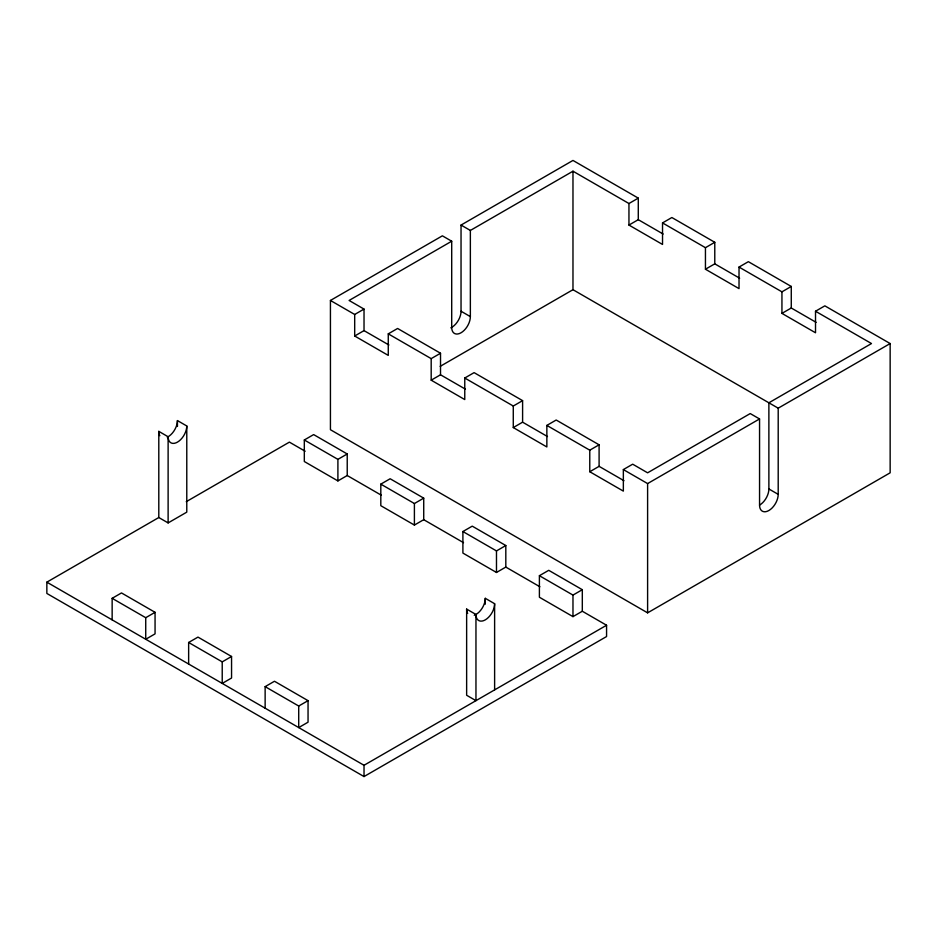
<?xml version="1.0" encoding="UTF-8"?>
<svg xmlns="http://www.w3.org/2000/svg" width="937" height="937" viewBox="0 0 937 937"><rect width="100%" height="100%" fill="white"/><g stroke="black" fill="none" stroke-linecap="round" stroke-linejoin="round"><path stroke-width="1.41" d="M816.139 322.363L791.273 308.004L791.273 286.464L781.938 291.84L781.938 313.391L815.518 332.776L815.518 311.236L824.853 305.849L890.15 343.551L890.15 472.81L647.608 612.845L330.433 429.72L330.433 300.461L442.381 235.831L451.704 241.219L451.704 327.388A13.188 7.613 -60 0 0 461.039 332.776A13.188 7.613 -60 0 0 470.362 316.624L470.362 230.443L572.975 171.202L628.95 203.516L638.284 198.129L638.284 219.68L663.15 234.039M450.873 327.833A13.188 7.613 -60 0 0 461.039 311.236L461.039 225.067L572.975 160.438L638.284 198.129M451.704 241.219L349.091 300.461L364.024 309.081L364.024 330.62L388.902 344.98M330.433 300.461L354.69 314.469L364.024 309.081M354.69 314.469L354.69 336.008L364.024 330.62M354.69 336.008L388.269 355.392L388.269 333.853L397.604 328.465L440.519 353.249L440.519 374.788L465.396 389.148M628.95 203.516L628.95 225.067L638.284 219.68M628.95 225.067L662.529 244.452L662.529 222.912L671.864 217.525L714.779 242.296L714.779 263.836L739.644 278.207M388.269 333.853L431.184 358.625L440.519 353.249M582.31 611.24L582.31 589.701L548.731 570.317L539.396 575.705L539.396 597.244L572.975 616.628L582.31 611.24L606.567 625.248L606.567 636.539L364.024 776.562L46.85 593.449L46.85 582.158L158.798 517.529L168.121 522.916L186.779 512.152L186.779 425.972L177.444 420.584A13.188 7.613 -60 0 1 167.278 437.181M186.252 501.682L289.392 442.135L305.157 451.236M347.229 475.527L337.906 480.915L304.314 461.519L304.314 439.98L313.649 434.592L347.229 453.976L347.229 475.527L381.3 495.193M440.167 366.367L572.975 289.697L778.202 408.181L890.15 343.551M431.184 358.625L431.184 380.176L440.519 374.788M431.184 380.176L464.764 399.56L464.764 378.021L474.099 372.633L522.6 400.638L522.6 422.177L547.477 436.548M304.314 439.98L337.906 459.364L347.229 453.976M662.529 222.912L705.444 247.684L714.779 242.296M112.147 598.321L121.482 592.934L155.062 612.318L155.062 633.869L145.727 639.257L145.727 617.706L112.147 598.321L112.147 619.861M705.444 247.684L705.444 269.224L714.779 263.836M705.444 269.224L739.024 288.619L739.024 267.068L748.358 261.681L791.273 286.464M145.727 617.706L155.062 612.318M464.764 378.021L513.277 406.026L522.6 400.638M423.723 519.684L414.4 525.071L380.809 505.687L380.809 484.136L390.143 478.76L423.723 498.144L423.723 519.684L463.522 542.664M513.277 406.026L513.277 427.565L522.6 422.177M513.277 427.565L546.857 446.961L546.857 425.41L556.191 420.022L599.094 444.806L599.094 466.345L623.972 480.704M380.809 484.136L414.4 503.532L423.723 498.144M188.642 642.477L197.976 637.101L231.556 656.486L231.556 678.025L222.221 683.413L222.221 661.873L188.642 642.477L188.642 664.028M781.938 313.391L791.273 308.004M222.221 661.873L231.556 656.486M546.857 425.41L589.771 450.182L599.094 444.806M505.816 567.084L496.481 572.472L462.901 553.076L462.901 531.537L472.236 526.149L505.816 545.533L505.816 567.084L539.888 586.761M589.771 450.182L589.771 471.733L599.094 466.345M589.771 471.733L623.351 491.117L623.351 469.578L632.686 464.19L647.608 472.81L750.221 413.568L759.556 418.944L759.556 505.125A13.188 7.613 -60 0 0 768.879 510.513A13.188 7.613 -60 0 0 778.202 494.349L778.202 408.181M462.901 531.537L496.481 550.921L505.816 545.533M265.136 686.645L274.471 681.258L308.05 700.653L308.05 722.193L298.716 727.581L298.716 706.029L265.136 686.645L265.136 708.185M623.351 469.578L647.608 483.574L759.556 418.944M298.716 706.029L308.05 700.653M539.396 575.705L572.975 595.089L582.31 589.701M46.85 582.158L364.024 765.283L606.567 625.248M739.024 267.068L781.938 291.84M815.518 311.236L871.492 343.551L768.879 402.793L768.879 488.962A13.188 7.613 -60 0 1 759.556 505.125M461.039 225.067L470.362 230.443M461.039 311.236L470.362 316.624M768.879 488.962L778.202 494.349M474.263 615.281A13.188 7.613 -60 0 0 485.296 598.321L494.619 603.709L494.619 689.878M158.798 517.529L158.798 431.36L168.121 436.747A13.188 7.613 -60 0 0 177.444 442.135A13.188 7.613 -60 0 0 186.779 425.972M475.961 614.473L475.961 700.653L466.638 695.266L466.638 609.085L475.961 614.473A13.188 7.613 -60 0 0 485.296 619.861A13.188 7.613 -60 0 0 494.619 603.709M647.608 483.574L647.608 612.845M572.975 171.202L572.975 289.697M572.975 595.089L572.975 616.628M496.481 550.921L496.481 572.472M485.296 598.321L485.296 604.166M414.4 503.532L414.4 525.071M364.024 765.283L364.024 776.562M337.906 459.364L337.906 480.915M177.444 420.584L177.444 426.429M168.121 436.747L168.121 522.916M159.829 435.705A13.188 7.613 -60 0 1 158.798 431.36M467.68 613.43A13.188 7.613 -60 0 1 466.638 609.085"/></g></svg>
